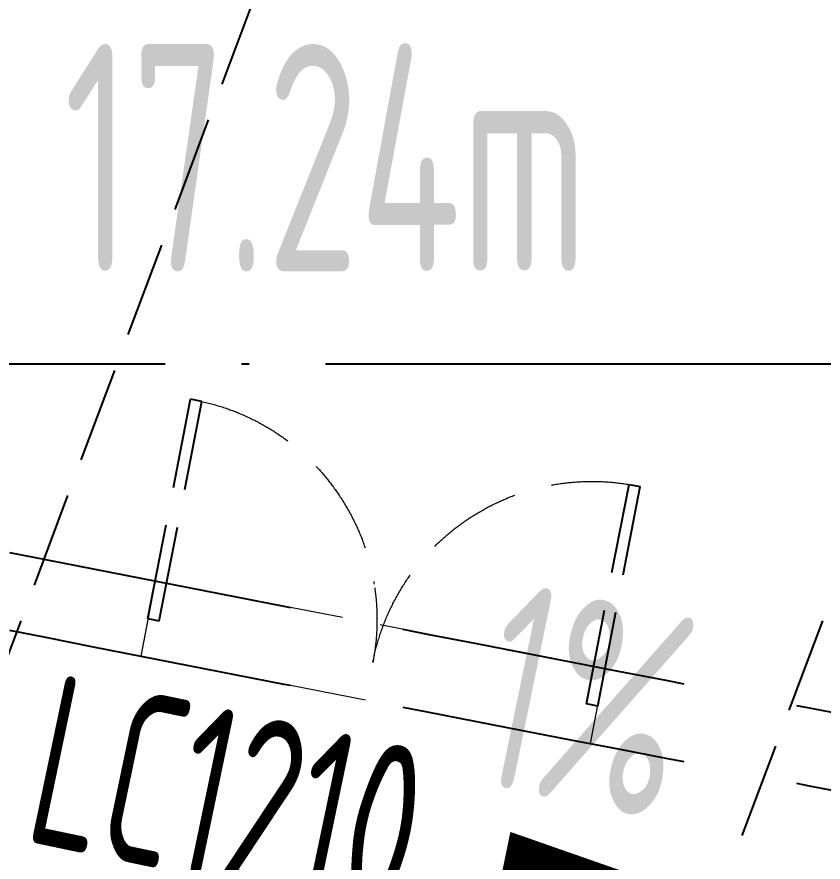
# Model space of a CAD drawing. Header units: inches. Extents: x 0 to 1813292486, y 0 to 3473589894.
# Drawn here: x 600495236 to 600497347, y 3473211114 to 3473213326 of the extents above; entities that cross this region are included whole.
import ezdxf

# ---------------------------------------------------------------- set-up
doc = ezdxf.new("R2010")
doc.units = ezdxf.units.IN
doc.header["$LTSCALE"] = 1000
doc.header["$MEASUREMENT"] = 0
doc.linetypes.add('AX-MALL-GIRD-200$0$DOTE', pattern=[2.42, 2, -0.2, 0.02, -0.2])
doc.linetypes.add('AX-MALL-WALL-P02-QT$0$DASH', pattern=[0.35, 0.25, -0.1])
for name, color, linetype in [('A-Anno-Note', 241, 'Continuous'), ('AX-MALL-DIM-P02$0$A-Anno-Dims', 3, 'Continuous'), ('AX-MALL-DIM-P02$0$A-Anno-Note', 241, 'Continuous'), ('AX-MALL-DIM-P02$0$A-Detl-Thin', 131, 'Continuous'), ('AX-MALL-GIRD-200$0$A-Grid', 222, 'AX-MALL-GIRD-200$0$DOTE'), ('AX-MALL-P02-200$0$A-Anno-Note', 241, 'Continuous'), ('AX-MALL-WALL-P02$0$A-Anno-Note', 241, 'Continuous'), ('AX-MALL-WALL-P02-QT$0$A-Detl-Patt', 8, 'Continuous'), ('AX-MALL-WALL-P02-QT$0$A-Detl-Thin', 131, 'Continuous'), ('AX-MALL-WALL-P02-QT$0$A-Wind', 4, 'Continuous'), ('AX-MALL-WORD-P02$0$A-Spac-Iden', 231, 'Continuous'), ('AX-MALL-WORD-P02$0$A-Wind-Iden', 11, 'Continuous'), ('AX-MALL-ZTKD-P02$0$A-Anno-Note', 241, 'Continuous')]:
    doc.layers.add(name, color=color, linetype=linetype)
doc.layers.add('AX-MALL-WALL-P02-QT$0$M-AUX-TO-ARCH', color=1, linetype='Continuous', plot=False)
doc.styles.add('AX-MALL-DIM-P02$0$_TCH_DIM', font='gbenor.shx')
doc.styles.add('AX-MALL-WORD-P02$0$_TCH_SPACE', font='gbenor.shx', dxfattribs={"bigfont": 'gbcbig.shx'})
doc.styles.add('AX-MALL-WORD-P02$0$_TCH_WINDOW', font='gbenor.shx', dxfattribs={"bigfont": 'gbcbig.shx'})

# ---------------------------------------------------------------- blocks, each defined once
blk = doc.blocks.new('AX-MALL-WORD-P02')
at = {"layer": 'AX-MALL-WORD-P02$0$A-Spac-Iden', "style": 'AX-MALL-WORD-P02$0$_TCH_SPACE', "width": 0.7}
blk.add_text('17.24m', height=595, rotation=339.5682, dxfattribs=at).set_placement((600304137.8, 3473101942.9))
at = {"layer": 'AX-MALL-WORD-P02$0$A-Wind-Iden', "style": 'AX-MALL-WORD-P02$0$_TCH_WINDOW', "width": 0.7}
blk.add_text('LC1210', height=446.25, rotation=327.7513, dxfattribs=at).set_placement((600303512.7, 3473100587.2))
blk = doc.blocks.new('AX-MALL-GIRD-200')
at = {"layer": 'AX-MALL-GIRD-200$0$A-Grid'}
blk.add_line((600218521, 3473133579.1), (600576417, 3473000252.3), dxfattribs=at)
blk = doc.blocks.new('AX-MALL-WALL-P02-QT$0$tj')
at = {"layer": 'AX-MALL-WALL-P02-QT$0$A-Detl-Patt'}
h = blk.add_hatch(dxfattribs=at)
h.set_pattern_fill('STEEL', color=256, scale=100, angle=50.4318)
h.set_pattern_definition([(75, (-14278.2, 156289.83), (-153.340725, 41.08752), []), (75, (-14317.88, 156358.57), (-153.340725, 41.08752), [])])
edge = h.paths.add_edge_path()
edge.add_line((88101.3, 47666.6), (87883.9, 47459.8))
edge.add_line((87883.9, 47459.8), (91571.5, 43584.6))
edge.add_arc((262949.4, 558937.7), 543101.4, 251.605736, 260.028867)
edge.add_arc((172180.8, -2862.1), 27100, 64.71287, 96.9316, ccw=False)
edge.add_arc((262949, 558936.3), 543100, 261.615511, 271.725148)
edge.add_line((279299, 16082.5), (279299, 16382.7))
edge.add_arc((262949, 558936.3), 542800, 261.620204, 271.726101, ccw=False)
edge.add_arc((172180.8, -2862.1), 27400, 64.80632, 96.83816)
edge.add_arc((262949.4, 558937.7), 542801.4, 251.613639, 260.024173, ccw=False)
edge.add_line((91737.3, 43845.7), (88101.3, 47666.6))
blk.add_lwpolyline([(88103, 47737.3), (87813.2, 47461.6), (91543.9, 43541.1, 0.036779), (168908.9, 23989.2, -0.141654), (183742.1, 21592.7, 0.044166), (279349, 16034), (279349, 16434.2, -0.044144), (183859, 21979.8, 0.140545), (168919.8, 24393.5, -0.036705), (91764.9, 43889.2), (88103, 47737.3)], format="xyb", dxfattribs=at)
blk.add_lwpolyline([(88101.3, 47666.6), (87883.9, 47459.8), (91571.5, 43584.6, 0.036769), (168910.3, 24039.8, -0.141514), (183756.7, 21641.1, 0.04414), (279299, 16082.5), (279299, 16382.7, -0.044124), (183844.5, 21931.4, 0.140683), (168918.5, 24342.9, -0.036714), (91737.3, 43845.7)], format="xyb", close=True, dxfattribs=at)
blk = doc.blocks.new('AX-MALL-WALL-P02-QT$0$1')
at = {"layer": 'AX-MALL-WALL-P02-QT$0$A-Detl-Patt', "linetype": 'AX-MALL-WALL-P02-QT$0$DASH', "extrusion": (0, 0, -1)}
for p, q in [((108521.7, -109072.2), (108772.2, -108543.5)), ((108799.3, -108556.4), (108772.2, -108543.5)), ((108548.8, -109085), (108799.3, -108556.4)), ((109579.1, -109573.1), (109829.5, -109044.4)), ((109829.5, -109044.4), (109856.6, -109057.2)), ((108521.7, -109072.2), (108548.8, -109085)), ((109606.2, -109585.9), (109856.6, -109057.2)), ((109606.2, -109585.9), (109579.1, -109573.1))]:
    blk.add_line(p, q, dxfattribs=at)
at = {"layer": 'AX-MALL-WALL-P02-QT$0$A-Detl-Patt', "linetype": 'AX-MALL-WALL-P02-QT$0$DASH', "lineweight": 13, "extrusion": (0, 0, -1)}
blk.add_lwpolyline([(-108799.2, -108556.5, 0.406722), (-109064, -109329.1, 0.406722), (-109829.4, -109044.6)], format="xyb", dxfattribs=at)
at = {"layer": 'AX-MALL-WALL-P02-QT$0$A-Detl-Patt', "linetype": 'AX-MALL-WALL-P02-QT$0$DASH', "lineweight": 13}
blk.add_lwpolyline([(108478.9, -109162.6), (109563.4, -109676.3), (109649, -109495.5), (108564.5, -108981.8)], close=True, dxfattribs=at)
blk = doc.blocks.new('AX-MALL-WALL-P02-QT')
at = {"layer": 'AX-MALL-WALL-P02-QT$0$A-Detl-Patt', "linetype": 'AX-MALL-WALL-P02-QT$0$DASH'}
for p, q in [((600294826.2, 3473090896.6), (600305655.3, 3473103360)), ((600296794.1, 3473090163.5), (600307623.2, 3473102626.9))]:
    blk.add_line(p, q, dxfattribs=at)
at = {"layer": 'AX-MALL-WALL-P02-QT$0$A-Detl-Thin', "linetype": 'AX-MALL-WALL-P02-QT$0$DASH', "ltscale": 3}
for points in [[(600302853.2, 3473101853.7, 0.001891), (600306329.9, 3473099728, 0.001891)], [(600302782, 3473101662.6, 0.00189), (600306258.8, 3473099537.2)]]:
    blk.add_lwpolyline(points, format="xyb", dxfattribs=at)
at = {"layer": 'AX-MALL-WALL-P02-QT$0$A-Detl-Thin', "rotation": 339.5681613091762}
blk.add_blockref('AX-MALL-WALL-P02-QT$0$tj', (600144118.7, 3473128496.3), dxfattribs=at)
at = {"layer": 'AX-MALL-WALL-P02-QT$0$A-Wind'}
blk.add_blockref('AX-MALL-GIRD-200', (0, 0), dxfattribs=at)
at = {"layer": 'AX-MALL-WALL-P02-QT$0$M-AUX-TO-ARCH', "rotation": 353.932605074368}
blk.add_blockref('AX-MALL-WALL-P02-QT$0$1', (600207641.9, 3473220945.9), dxfattribs=at)
blk = doc.blocks.new('AX-MALL-WALL-P02')
at = {"layer": 'AX-MALL-WALL-P02$0$A-Anno-Note'}
blk.add_blockref('AX-MALL-WORD-P02', (0, 0), dxfattribs=at)
blk.add_blockref('AX-MALL-WALL-P02-QT', (0, 0), dxfattribs=at)
blk = doc.blocks.new('AX-MALL-ZTKD-P02')
at = {"layer": 'AX-MALL-ZTKD-P02$0$A-Anno-Note'}
blk.add_blockref('AX-MALL-GIRD-200', (0, 0), dxfattribs=at)
blk = doc.blocks.new('AX-MALL-DIM-P02')
at = {"layer": 'AX-MALL-DIM-P02$0$A-Anno-Dims'}
blk.add_lwpolyline([(600304514.9, 3473100204.4, 0, 0, 0), (600305140.9, 3473099811.9, 0, 144, 0), (600304683.4, 3473100098.8, 0, 0, 0)], format="xyseb", dxfattribs=at)
at = {"layer": 'AX-MALL-DIM-P02$0$A-Detl-Thin'}
blk.add_blockref('AX-MALL-ZTKD-P02', (0, 0), dxfattribs=at)
at = {"layer": 'AX-MALL-DIM-P02$0$A-Anno-Note', "style": 'AX-MALL-DIM-P02$0$_TCH_DIM', "width": 0.7}
blk.add_text('1%', height=535.5, rotation=327.9149, dxfattribs=at).set_placement((600304666.5, 3473100322))
blk = doc.blocks.new('AX-MALL-P02-200')
at = {"layer": 'AX-MALL-P02-200$0$A-Anno-Note'}
blk.add_blockref('AX-MALL-WALL-P02', (0, 0), dxfattribs=at)
blk.add_blockref('AX-MALL-DIM-P02', (0, 0), dxfattribs=at)

msp = doc.modelspace()

# ---------------------------------------------------------------- block references
at = {"layer": 'A-Anno-Note', "rotation": 20.43183869077545}
msp.add_blockref('AX-MALL-P02-200', (1250392458.5, 9048125.7), dxfattribs=at)

doc.saveas('drawing.dxf')
